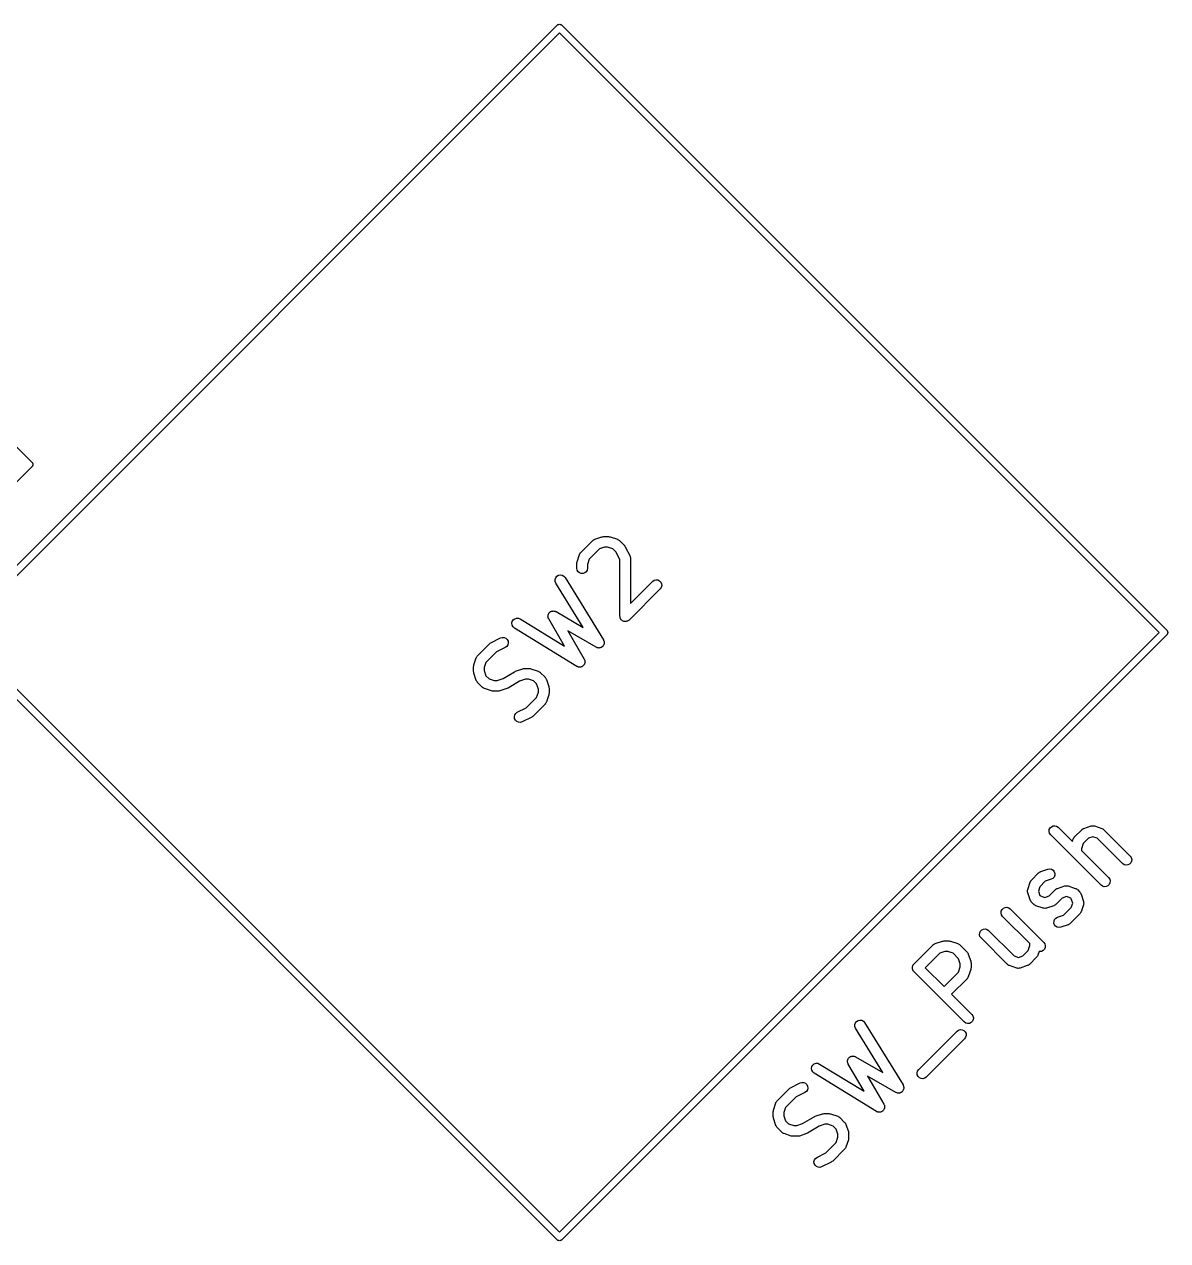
# Model space of a CAD drawing. Extents: x 106.7 to 203.6, y -115.7 to -57.1.
# Drawn here: x 186.64 to 202.68, y -87.16 to -70.09 of the extents above; entities that cross this region are included whole.
import ezdxf

# ---------------------------------------------------------------- set-up
doc = ezdxf.new("R2010")
doc.units = 0
doc.header["$MEASUREMENT"] = 0
doc.layers.add('BLACK', color=7, linetype='CONTINUOUS')

msp = doc.modelspace()

# ---------------------------------------------------------------- linework, layer by layer
at = {"layer": 'BLACK', "linetype": 'CONTINUOUS'}
for p, q in [((185.633, -78.5868), (194.115, -70.1046)), ((194.115, -70.1046), (194.118, -70.1015)), ((194.118, -70.1015), (194.122, -70.0996)), ((194.122, -70.0996), (194.126, -70.0971)), ((194.126, -70.0971), (194.13, -70.0959)), ((194.13, -70.0959), (194.134, -70.094)), ((194.134, -70.094), (194.138, -70.0936)), ((194.138, -70.0936), (194.143, -70.0925)), ((194.143, -70.0925), (194.147, -70.0929)), ((194.147, -70.0929), (194.152, -70.0925)), ((194.152, -70.0925), (194.156, -70.0936)), ((194.156, -70.0936), (194.16, -70.094)), ((194.16, -70.094), (194.164, -70.0959)), ((194.164, -70.0959), (194.169, -70.0971)), ((194.169, -70.0971), (194.172, -70.0996)), ((194.172, -70.0996), (194.176, -70.1015)), ((194.176, -70.1015), (194.189, -70.1139)), ((194.189, -70.1139), (194.189, -70.1139)), ((194.189, -70.1139), (202.662, -78.5868)), ((194.147, -70.2138), (185.733, -78.6283)), ((202.562, -78.6283), (194.147, -70.2138)), ((185.899, -75.3926), (186.735, -76.2287)), ((186.745, -76.3025), (185.334, -77.7136)), ((186.735, -76.2287), (186.748, -76.2411)), ((186.748, -76.2994), (186.745, -76.3025)), ((186.745, -76.3025), (186.745, -76.3025)), ((186.748, -76.2411), (186.75, -76.2451)), ((186.75, -76.2953), (186.748, -76.2994)), ((186.75, -76.2451), (186.752, -76.2488)), ((186.752, -76.2917), (186.75, -76.2953)), ((186.752, -76.2488), (186.753, -76.2531)), ((186.753, -76.2874), (186.752, -76.2917)), ((186.753, -76.2531), (186.755, -76.2571)), ((186.755, -76.2834), (186.753, -76.2874)), ((186.755, -76.2571), (186.756, -76.2615)), ((186.756, -76.279), (186.755, -76.2834)), ((186.756, -76.2615), (186.757, -76.2658)), ((186.757, -76.2658), (186.756, -76.2702)), ((186.756, -76.2702), (186.757, -76.2747)), ((186.757, -76.2747), (186.756, -76.279)), ((194.618, -77.3351), (194.62, -77.3318)), ((194.62, -77.3318), (194.628, -77.3276)), ((194.628, -77.3276), (194.635, -77.3226)), ((194.635, -77.3226), (194.64, -77.3215)), ((194.64, -77.3215), (194.643, -77.3194)), ((194.643, -77.3194), (194.744, -77.2858)), ((194.744, -77.2858), (194.756, -77.284)), ((194.756, -77.284), (194.768, -77.2819)), ((194.768, -77.2819), (194.835, -77.2819)), ((194.835, -77.2819), (194.847, -77.284)), ((194.847, -77.284), (194.859, -77.2858)), ((194.859, -77.2858), (194.96, -77.3194)), ((194.96, -77.3194), (194.964, -77.3215)), ((194.964, -77.3215), (194.968, -77.3226)), ((194.968, -77.3226), (194.975, -77.3276)), ((194.975, -77.3276), (194.983, -77.3318)), ((194.983, -77.3318), (194.986, -77.3351)), ((194.446, -77.5059), (194.614, -77.3375)), ((194.708, -77.4561), (194.564, -77.5994)), ((194.614, -77.3375), (194.618, -77.3351)), ((194.78, -77.4319), (194.708, -77.4561)), ((194.823, -77.4319), (194.78, -77.4319)), ((194.896, -77.4561), (194.823, -77.4319)), ((194.942, -77.5023), (194.896, -77.4561)), ((194.996, -77.6103), (194.942, -77.5023)), ((194.986, -77.3351), (194.989, -77.3375)), ((194.989, -77.3375), (195.057, -77.4049)), ((195.057, -77.4049), (195.064, -77.4147)), ((195.064, -77.4147), (195.071, -77.4244)), ((195.071, -77.4244), (195.138, -77.5591)), ((194.39, -77.6599), (194.392, -77.6481)), ((194.39, -77.7273), (194.39, -77.6599)), ((194.392, -77.6481), (194.394, -77.6362)), ((194.394, -77.6362), (194.428, -77.5352)), ((194.428, -77.5352), (194.43, -77.5314)), ((194.43, -77.5314), (194.431, -77.5272)), ((194.431, -77.5272), (194.436, -77.52)), ((194.436, -77.52), (194.44, -77.5123)), ((194.44, -77.5123), (194.443, -77.5094)), ((194.443, -77.5094), (194.446, -77.5059)), ((194.564, -77.5994), (194.54, -77.6721)), ((194.54, -77.6721), (194.54, -77.7273)), ((194.996, -78.4007), (194.996, -77.6103)), ((195.138, -77.5591), (195.139, -77.5632)), ((195.139, -77.5632), (195.142, -77.567)), ((195.142, -77.567), (195.143, -77.5756)), ((195.143, -77.5756), (195.146, -77.584)), ((195.146, -77.584), (195.145, -77.5883)), ((195.145, -77.5883), (195.146, -77.5926)), ((195.146, -77.5926), (195.146, -78.2197)), ((194.096, -77.86), (194.112, -77.8396)), ((194.112, -77.8396), (194.134, -77.8259)), ((194.134, -77.8259), (194.16, -77.8207)), ((194.16, -77.8207), (194.186, -77.8245)), ((194.186, -77.8245), (194.209, -77.8369)), ((194.209, -77.8369), (194.226, -77.8563)), ((194.395, -77.7529), (194.39, -77.7273)), ((194.408, -77.7755), (194.395, -77.7529)), ((194.428, -77.7922), (194.408, -77.7755)), ((194.452, -77.8012), (194.428, -77.7922)), ((194.478, -77.8012), (194.452, -77.8012)), ((194.503, -77.7922), (194.478, -77.8012)), ((194.522, -77.7755), (194.503, -77.7922)), ((194.536, -77.7529), (194.522, -77.7755)), ((194.54, -77.7273), (194.536, -77.7529)), ((194.088, -77.8847), (194.096, -77.86)), ((194.089, -77.9107), (194.088, -77.8847)), ((194.098, -77.935), (194.089, -77.9107)), ((194.481, -78.5573), (194.098, -77.935)), ((194.226, -77.8563), (194.765, -78.7318)), ((195.562, -78.016), (195.124, -78.4538)), ((195.146, -78.2197), (195.456, -77.91)), ((195.456, -77.91), (195.477, -77.895)), ((195.477, -77.895), (195.502, -77.8883)), ((195.502, -77.8883), (195.528, -77.8905)), ((195.528, -77.8905), (195.552, -77.9016)), ((195.552, -77.9016), (195.57, -77.92)), ((195.577, -77.9947), (195.562, -78.016)), ((195.57, -77.92), (195.581, -77.9436)), ((195.584, -77.9695), (195.577, -77.9947)), ((195.581, -77.9436), (195.584, -77.9695)), ((193.996, -78.3633), (194, -78.3582)), ((194, -78.3582), (194.004, -78.3524)), ((194.004, -78.3524), (194.009, -78.3483)), ((194.009, -78.3483), (194.013, -78.3433)), ((194.013, -78.3433), (194.018, -78.34)), ((194.018, -78.34), (194.024, -78.3357)), ((194.024, -78.3357), (194.03, -78.3335)), ((194.03, -78.3335), (194.035, -78.3303)), ((194.035, -78.3303), (194.042, -78.3291)), ((194.042, -78.3291), (194.048, -78.3269)), ((194.048, -78.3269), (194.055, -78.3269)), ((194.055, -78.3269), (194.061, -78.3257)), ((194.061, -78.3257), (194.067, -78.3269)), ((194.067, -78.3269), (194.074, -78.3269)), ((194.074, -78.3269), (194.08, -78.3291)), ((194.08, -78.3291), (194.087, -78.3302)), ((194.087, -78.3302), (194.092, -78.3335)), ((194.092, -78.3335), (194.099, -78.3358)), ((194.099, -78.3358), (194.481, -78.5573)), ((193.481, -78.4996), (193.486, -78.4741)), ((193.485, -78.5254), (193.481, -78.4996)), ((193.497, -78.5483), (193.485, -78.5254)), ((193.486, -78.4741), (193.5, -78.4519)), ((193.5, -78.4519), (193.52, -78.4358)), ((193.52, -78.4358), (193.545, -78.4275)), ((193.545, -78.4275), (193.571, -78.4283)), ((193.571, -78.4283), (193.595, -78.4379)), ((193.595, -78.4379), (194.218, -78.8208)), ((193.986, -78.4006), (193.987, -78.3943)), ((193.987, -78.4072), (193.986, -78.4006)), ((193.987, -78.3878), (193.989, -78.3815)), ((193.987, -78.3943), (193.987, -78.3878)), ((193.987, -78.4138), (193.987, -78.4072)), ((193.989, -78.4199), (193.987, -78.4138)), ((193.989, -78.3815), (193.991, -78.375)), ((193.99, -78.4263), (193.989, -78.4199)), ((193.994, -78.4321), (193.99, -78.4263)), ((193.991, -78.375), (193.994, -78.3694)), ((193.994, -78.3694), (193.996, -78.3633)), ((193.996, -78.4383), (193.994, -78.4321)), ((194.218, -78.8208), (193.996, -78.4383)), ((194.998, -78.4104), (194.996, -78.4007)), ((194.999, -78.4201), (194.998, -78.4104)), ((195, -78.4231), (194.999, -78.4201)), ((195.001, -78.4264), (195, -78.4231)), ((195.006, -78.4349), (195.001, -78.4264)), ((195.01, -78.4437), (195.006, -78.4349)), ((195.012, -78.4461), (195.01, -78.4437)), ((195.014, -78.4489), (195.012, -78.4461)), ((195.021, -78.4552), (195.014, -78.4489)), ((195.028, -78.4622), (195.021, -78.4552)), ((195.031, -78.4636), (195.028, -78.4622)), ((195.034, -78.4657), (195.031, -78.4636)), ((195.043, -78.469), (195.034, -78.4657)), ((195.052, -78.4732), (195.043, -78.469)), ((195.055, -78.4735), (195.052, -78.4732)), ((195.058, -78.4746), (195.055, -78.4735)), ((195.068, -78.4746), (195.058, -78.4746)), ((195.078, -78.4754), (195.068, -78.4746)), ((195.081, -78.4746), (195.078, -78.4754)), ((195.084, -78.4746), (195.081, -78.4746)), ((195.093, -78.4712), (195.084, -78.4746)), ((195.103, -78.4687), (195.093, -78.4712)), ((195.106, -78.4668), (195.103, -78.4687)), ((195.109, -78.4657), (195.106, -78.4668)), ((195.116, -78.4594), (195.109, -78.4657)), ((195.124, -78.4538), (195.116, -78.4594)), ((194.115, -87.1521), (185.633, -78.6699)), ((185.733, -78.6283), (194.147, -87.0429)), ((193.32, -78.704), (193.345, -78.6966)), ((193.345, -78.6966), (193.371, -78.6982)), ((193.371, -78.6982), (193.395, -78.7085)), ((193.517, -78.5656), (193.497, -78.5483)), ((194.392, -79.1044), (193.517, -78.5656)), ((194.147, -87.0429), (202.562, -78.6283)), ((202.671, -78.6606), (194.189, -87.1428)), ((194.663, -78.836), (194.267, -78.6066)), ((194.267, -78.6066), (194.496, -79.0029)), ((202.662, -78.5868), (202.674, -78.5992)), ((202.674, -78.6575), (202.671, -78.6606)), ((202.674, -78.5992), (202.676, -78.6033)), ((202.676, -78.6534), (202.674, -78.6575)), ((202.676, -78.6033), (202.678, -78.6069)), ((202.678, -78.6498), (202.676, -78.6534)), ((202.678, -78.6069), (202.68, -78.6112)), ((202.68, -78.6455), (202.678, -78.6498)), ((202.68, -78.6112), (202.682, -78.6152)), ((202.682, -78.6415), (202.68, -78.6455)), ((202.682, -78.6152), (202.682, -78.6196)), ((202.682, -78.6196), (202.683, -78.6239)), ((202.683, -78.6328), (202.682, -78.6371)), ((202.682, -78.6371), (202.682, -78.6415)), ((202.683, -78.6239), (202.683, -78.6284)), ((202.683, -78.6284), (202.683, -78.6328)), ((192.998, -78.9538), (193.166, -78.7854)), ((193.166, -78.7854), (193.176, -78.7785)), ((193.176, -78.7785), (193.186, -78.7714)), ((193.186, -78.7714), (193.32, -78.704)), ((193.387, -78.8382), (193.264, -78.9001)), ((193.408, -78.8227), (193.387, -78.8382)), ((193.395, -78.7085), (193.414, -78.7264)), ((193.423, -78.8009), (193.408, -78.8227)), ((193.414, -78.7264), (193.426, -78.7497)), ((193.429, -78.7756), (193.423, -78.8009)), ((193.426, -78.7497), (193.429, -78.7756)), ((194.67, -78.8387), (194.663, -78.836)), ((194.677, -78.8423), (194.67, -78.8387)), ((194.682, -78.8431), (194.677, -78.8423)), ((194.688, -78.845), (194.682, -78.8431)), ((194.695, -78.845), (194.688, -78.845)), ((194.703, -78.8461), (194.695, -78.845)), ((194.708, -78.845), (194.703, -78.8461)), ((194.714, -78.845), (194.708, -78.845)), ((194.721, -78.8424), (194.714, -78.845)), ((194.728, -78.8408), (194.721, -78.8424)), ((194.733, -78.838), (194.728, -78.8408)), ((194.738, -78.8361), (194.733, -78.838)), ((194.744, -78.8312), (194.738, -78.8361)), ((194.751, -78.8272), (194.744, -78.8312)), ((194.754, -78.8229), (194.751, -78.8272)), ((194.758, -78.8194), (194.754, -78.8229)), ((194.762, -78.8128), (194.758, -78.8194)), ((194.767, -78.8068), (194.762, -78.8128)), ((194.765, -78.7318), (194.767, -78.7389)), ((194.767, -78.7389), (194.771, -78.7455)), ((194.768, -78.8016), (194.767, -78.8068)), ((194.771, -78.7969), (194.768, -78.8016)), ((194.771, -78.7455), (194.772, -78.7509)), ((194.773, -78.7893), (194.771, -78.7969)), ((194.772, -78.7509), (194.774, -78.756)), ((194.775, -78.7821), (194.773, -78.7893)), ((194.774, -78.756), (194.774, -78.7637)), ((194.774, -78.7637), (194.776, -78.7712)), ((194.776, -78.7712), (194.775, -78.7766)), ((194.775, -78.7766), (194.775, -78.7821)), ((192.946, -79.0841), (192.98, -78.9831)), ((192.98, -78.9831), (192.982, -78.9793)), ((192.982, -78.9793), (192.983, -78.9751)), ((192.983, -78.9751), (192.988, -78.9679)), ((192.988, -78.9679), (192.992, -78.9602)), ((192.992, -78.9602), (192.995, -78.9573)), ((192.995, -78.9573), (192.998, -78.9538)), ((193.264, -78.9001), (193.116, -79.0473)), ((194.496, -79.0029), (194.499, -79.0101)), ((194.499, -79.0101), (194.503, -79.0168)), ((194.503, -79.0168), (194.503, -79.0222)), ((194.503, -79.0222), (194.505, -79.0274)), ((194.505, -79.0274), (194.505, -79.035)), ((194.505, -79.035), (194.506, -79.0426)), ((192.942, -79.1078), (192.944, -79.096)), ((192.942, -79.1752), (192.942, -79.1078)), ((192.944, -79.187), (192.942, -79.1752)), ((192.944, -79.096), (192.946, -79.0841)), ((192.946, -79.1989), (192.944, -79.187)), ((192.98, -79.2999), (192.946, -79.1989)), ((193.116, -79.0473), (193.092, -79.12)), ((193.092, -79.12), (193.092, -79.163)), ((193.092, -79.163), (193.116, -79.2357)), ((193.356, -79.275), (193.517, -79.1782)), ((193.517, -79.1782), (193.525, -79.1753)), ((193.525, -79.1753), (193.532, -79.1714)), ((193.532, -79.1714), (193.633, -79.1377)), ((193.633, -79.1377), (193.645, -79.1359)), ((193.645, -79.1359), (193.657, -79.1338)), ((193.657, -79.1338), (193.724, -79.1338)), ((193.724, -79.1338), (193.736, -79.1359)), ((193.736, -79.1359), (193.748, -79.1377)), ((193.748, -79.1377), (193.849, -79.1714)), ((193.849, -79.1714), (193.853, -79.1734)), ((193.853, -79.1734), (193.857, -79.1745)), ((193.857, -79.1745), (193.864, -79.1796)), ((193.864, -79.1796), (193.872, -79.1838)), ((193.872, -79.1838), (193.875, -79.187)), ((193.875, -79.187), (193.878, -79.1895)), ((193.878, -79.1895), (193.946, -79.2568)), ((194.399, -79.1072), (194.392, -79.1044)), ((194.406, -79.111), (194.399, -79.1072)), ((194.411, -79.1119), (194.406, -79.111)), ((194.416, -79.114), (194.411, -79.1119)), ((194.424, -79.1142), (194.416, -79.114)), ((194.431, -79.1155), (194.424, -79.1142)), ((194.437, -79.1145), (194.431, -79.1155)), ((194.442, -79.1147), (194.437, -79.1145)), ((194.45, -79.1123), (194.442, -79.1147)), ((194.457, -79.1109), (194.45, -79.1123)), ((194.462, -79.1082), (194.457, -79.1109)), ((194.467, -79.1065), (194.462, -79.1082)), ((194.473, -79.1017), (194.467, -79.1065)), ((194.48, -79.0979), (194.473, -79.1017)), ((194.483, -79.0937), (194.48, -79.0979)), ((194.487, -79.0903), (194.483, -79.0937)), ((194.491, -79.0838), (194.487, -79.0903)), ((194.496, -79.0779), (194.491, -79.0838)), ((194.498, -79.0728), (194.496, -79.0779)), ((194.501, -79.0681), (194.498, -79.0728)), ((194.503, -79.0606), (194.501, -79.0681)), ((194.505, -79.0534), (194.503, -79.0606)), ((194.506, -79.0426), (194.505, -79.048)), ((194.505, -79.048), (194.505, -79.0534)), ((192.982, -79.3037), (192.98, -79.2999)), ((192.983, -79.3079), (192.982, -79.3037)), ((192.988, -79.3151), (192.983, -79.3079)), ((192.992, -79.3228), (192.988, -79.3151)), ((192.995, -79.3257), (192.992, -79.3228)), ((192.998, -79.3292), (192.995, -79.3257)), ((193.065, -79.3966), (192.998, -79.3292)), ((193.116, -79.2357), (193.159, -79.278)), ((193.159, -79.278), (193.231, -79.3022)), ((193.231, -79.3022), (193.274, -79.3022)), ((193.274, -79.3022), (193.356, -79.275)), ((193.587, -79.3111), (193.426, -79.4078)), ((193.669, -79.2839), (193.587, -79.3111)), ((193.712, -79.2839), (193.669, -79.2839)), ((193.785, -79.3081), (193.712, -79.2839)), ((193.827, -79.3504), (193.785, -79.3081)), ((193.851, -79.4231), (193.827, -79.3504)), ((193.946, -79.2568), (193.948, -79.2604)), ((193.948, -79.2604), (193.951, -79.2632)), ((193.951, -79.2632), (193.956, -79.271)), ((193.956, -79.271), (193.961, -79.2782)), ((193.961, -79.2782), (193.962, -79.2823)), ((193.962, -79.2823), (193.964, -79.2861)), ((193.964, -79.2861), (193.997, -79.3872)), ((193.069, -79.3991), (193.065, -79.3966)), ((193.072, -79.4023), (193.069, -79.3991)), ((193.079, -79.4065), (193.072, -79.4023)), ((193.086, -79.4115), (193.079, -79.4065)), ((193.091, -79.4126), (193.086, -79.4115)), ((193.094, -79.4147), (193.091, -79.4126)), ((193.195, -79.4484), (193.094, -79.4147)), ((193.207, -79.4501), (193.195, -79.4484)), ((193.219, -79.4522), (193.207, -79.4501)), ((193.287, -79.4522), (193.219, -79.4522)), ((193.298, -79.4501), (193.287, -79.4522)), ((193.31, -79.4484), (193.298, -79.4501)), ((193.411, -79.4147), (193.31, -79.4484)), ((193.418, -79.4108), (193.411, -79.4147)), ((193.426, -79.4078), (193.418, -79.4108)), ((193.68, -79.686), (193.827, -79.5387)), ((193.827, -79.5387), (193.851, -79.4661)), ((193.851, -79.4661), (193.851, -79.4231)), ((193.997, -79.5019), (193.964, -79.603)), ((193.997, -79.3872), (193.999, -79.399)), ((193.999, -79.4901), (193.997, -79.5019)), ((193.999, -79.399), (194.001, -79.4109)), ((194.001, -79.4782), (193.999, -79.4901)), ((194.001, -79.4109), (194.001, -79.4782)), ((193.556, -79.7479), (193.68, -79.686)), ((193.946, -79.6323), (193.777, -79.8006)), ((193.948, -79.6287), (193.946, -79.6323)), ((193.951, -79.6259), (193.948, -79.6287)), ((193.956, -79.6181), (193.951, -79.6259)), ((193.961, -79.6109), (193.956, -79.6181)), ((193.962, -79.6068), (193.961, -79.6109)), ((193.964, -79.603), (193.962, -79.6068)), ((193.515, -79.8104), (193.521, -79.7851)), ((193.518, -79.8363), (193.515, -79.8104)), ((193.529, -79.8596), (193.518, -79.8363)), ((193.521, -79.7851), (193.535, -79.7634)), ((193.548, -79.8775), (193.529, -79.8596)), ((193.535, -79.7634), (193.556, -79.7479)), ((193.572, -79.8879), (193.548, -79.8775)), ((193.598, -79.8894), (193.572, -79.8879)), ((193.623, -79.882), (193.598, -79.8894)), ((193.758, -79.8147), (193.623, -79.882)), ((193.767, -79.8075), (193.758, -79.8147)), ((193.777, -79.8006), (193.767, -79.8075)), ((201.019, -81.4216), (201.021, -81.3956)), ((201.026, -81.4467), (201.019, -81.4216)), ((201.021, -81.3956), (201.032, -81.372)), ((201.032, -81.372), (201.051, -81.3536)), ((201.051, -81.3536), (201.074, -81.3426)), ((201.074, -81.3426), (201.1, -81.3403)), ((201.1, -81.3403), (201.125, -81.347)), ((201.125, -81.347), (201.147, -81.362)), ((201.147, -81.362), (201.347, -81.5624)), ((201.377, -81.4967), (201.478, -81.3957)), ((201.478, -81.3957), (201.482, -81.3932)), ((201.482, -81.3932), (201.485, -81.3899)), ((201.485, -81.3899), (201.493, -81.3858)), ((201.493, -81.3858), (201.5, -81.3807)), ((201.5, -81.3807), (201.504, -81.3796)), ((201.504, -81.3796), (201.508, -81.3775)), ((201.508, -81.3775), (201.609, -81.3439)), ((201.609, -81.3439), (201.62, -81.3423)), ((201.62, -81.3423), (201.63, -81.3401)), ((201.63, -81.3401), (201.632, -81.3404)), ((201.632, -81.3404), (201.634, -81.3401)), ((201.634, -81.3401), (201.645, -81.3423)), ((201.645, -81.3423), (201.656, -81.3439)), ((201.656, -81.3439), (201.757, -81.3775)), ((201.757, -81.3775), (201.761, -81.3796)), ((201.761, -81.3796), (201.765, -81.3807)), ((201.765, -81.3807), (201.772, -81.3858)), ((201.772, -81.3858), (201.78, -81.3899)), ((201.78, -81.3899), (201.783, -81.3932)), ((201.783, -81.3932), (201.786, -81.3957)), ((201.786, -81.3957), (202.157, -81.7661)), ((201.041, -81.4681), (201.026, -81.4467)), ((201.748, -82.1752), (201.041, -81.4681)), ((201.347, -81.5624), (201.359, -81.526)), ((201.359, -81.526), (201.361, -81.5222)), ((201.361, -81.5222), (201.362, -81.518)), ((201.362, -81.518), (201.367, -81.5108)), ((201.367, -81.5108), (201.372, -81.5031)), ((201.372, -81.5031), (201.375, -81.5002)), ((201.375, -81.5002), (201.377, -81.4967)), ((201.496, -81.5902), (201.472, -81.6629)), ((201.572, -81.5142), (201.496, -81.5902)), ((201.632, -81.4941), (201.572, -81.5142)), ((201.693, -81.5142), (201.632, -81.4941)), ((202.051, -81.8721), (201.693, -81.5142)), ((201.472, -81.6629), (201.472, -81.687)), ((201.472, -81.687), (201.854, -82.0691)), ((202.157, -81.7661), (202.172, -81.7874)), ((202.072, -81.8871), (202.051, -81.8721)), ((202.097, -81.8938), (202.072, -81.8871)), ((202.123, -81.8915), (202.097, -81.8938)), ((202.147, -81.8805), (202.123, -81.8915)), ((202.165, -81.8621), (202.147, -81.8805)), ((202.176, -81.8385), (202.165, -81.8621)), ((202.172, -81.7874), (202.179, -81.8125)), ((202.179, -81.8125), (202.176, -81.8385)), ((200.761, -82.1169), (200.766, -82.1092)), ((200.766, -82.1092), (200.769, -82.1063)), ((200.769, -82.1063), (200.771, -82.1028)), ((200.771, -82.1028), (200.872, -82.0018)), ((200.872, -82.0018), (200.876, -81.9993)), ((200.876, -81.9993), (200.879, -81.996)), ((200.879, -81.996), (200.886, -81.9919)), ((200.886, -81.9919), (200.894, -81.9868)), ((200.894, -81.9868), (200.898, -81.9857)), ((200.898, -81.9857), (200.902, -81.9836)), ((200.902, -81.9836), (201.003, -81.95)), ((201.05, -82.0923), (200.966, -82.1203)), ((201.003, -81.95), (201.028, -81.9461)), ((201.028, -81.9461), (201.054, -81.9514)), ((201.073, -82.0799), (201.05, -82.0923)), ((201.054, -81.9514), (201.076, -81.965)), ((201.09, -82.0604), (201.073, -82.0799)), ((201.076, -81.965), (201.092, -81.9854)), ((201.1, -82.0361), (201.09, -82.0604)), ((201.092, -81.9854), (201.101, -82.0101)), ((201.101, -82.0101), (201.1, -82.0361)), ((201.854, -82.0691), (201.869, -82.0904)), ((201.869, -82.0904), (201.875, -82.1156)), ((200.716, -82.2548), (200.718, -82.244)), ((200.716, -82.2568), (200.716, -82.2548)), ((200.716, -82.2589), (200.716, -82.2568)), ((200.718, -82.2697), (200.716, -82.2589)), ((200.718, -82.244), (200.719, -82.2331)), ((200.719, -82.2805), (200.718, -82.2697)), ((200.719, -82.2331), (200.753, -82.1321)), ((200.753, -82.3815), (200.719, -82.2805)), ((200.753, -82.1321), (200.755, -82.1283)), ((200.755, -82.1283), (200.756, -82.1241)), ((200.756, -82.1241), (200.761, -82.1169)), ((200.89, -82.1963), (200.87, -82.2568)), ((200.87, -82.2568), (200.89, -82.3173)), ((200.966, -82.1203), (200.89, -82.1963)), ((201.019, -82.326), (201.108, -82.2375)), ((201.108, -82.2375), (201.112, -82.235)), ((201.112, -82.235), (201.114, -82.2317)), ((201.114, -82.2317), (201.122, -82.2276)), ((201.122, -82.2276), (201.129, -82.2225)), ((201.129, -82.2225), (201.133, -82.2214)), ((201.133, -82.2214), (201.137, -82.2193)), ((201.137, -82.2193), (201.238, -82.1857)), ((201.238, -82.1857), (201.249, -82.1841)), ((201.249, -82.1841), (201.26, -82.1818)), ((201.26, -82.1818), (201.262, -82.1821)), ((201.262, -82.1821), (201.264, -82.1818)), ((201.264, -82.1818), (201.275, -82.1841)), ((201.275, -82.1841), (201.286, -82.1857)), ((201.286, -82.1857), (201.387, -82.2193)), ((201.387, -82.2193), (201.391, -82.2214)), ((201.391, -82.2214), (201.395, -82.2225)), ((201.395, -82.2225), (201.402, -82.2276)), ((201.402, -82.2276), (201.41, -82.2317)), ((201.41, -82.2317), (201.413, -82.235)), ((201.413, -82.235), (201.416, -82.2375)), ((201.416, -82.2375), (201.45, -82.2711)), ((201.45, -82.2711), (201.452, -82.2747)), ((201.452, -82.2747), (201.455, -82.2775)), ((201.455, -82.2775), (201.46, -82.2853)), ((201.46, -82.2853), (201.465, -82.2925)), ((201.769, -82.1901), (201.748, -82.1752)), ((201.794, -82.1968), (201.769, -82.1901)), ((201.82, -82.1946), (201.794, -82.1968)), ((201.844, -82.1836), (201.82, -82.1946)), ((201.862, -82.1651), (201.844, -82.1836)), ((201.873, -82.1415), (201.862, -82.1651)), ((201.875, -82.1156), (201.873, -82.1415)), ((200.755, -82.3854), (200.753, -82.3815)), ((200.756, -82.3895), (200.755, -82.3854)), ((200.761, -82.3967), (200.756, -82.3895)), ((200.766, -82.4045), (200.761, -82.3967)), ((200.769, -82.4073), (200.766, -82.4045)), ((200.771, -82.4109), (200.769, -82.4073)), ((200.805, -82.4445), (200.771, -82.4109)), ((200.808, -82.447), (200.805, -82.4445)), ((200.811, -82.4503), (200.808, -82.447)), ((200.819, -82.4544), (200.811, -82.4503)), ((200.826, -82.4595), (200.819, -82.4544)), ((200.89, -82.3173), (200.898, -82.326)), ((200.898, -82.326), (200.959, -82.3461)), ((200.959, -82.3461), (201.019, -82.326)), ((201.099, -82.4544), (201.092, -82.4595)), ((201.107, -82.4503), (201.099, -82.4544)), ((201.109, -82.447), (201.107, -82.4503)), ((201.113, -82.4445), (201.109, -82.447)), ((201.202, -82.356), (201.113, -82.4445)), ((201.262, -82.3359), (201.202, -82.356)), ((201.323, -82.356), (201.262, -82.3359)), ((201.331, -82.3647), (201.323, -82.356)), ((201.351, -82.4252), (201.331, -82.3647)), ((201.331, -82.4857), (201.351, -82.4252)), ((201.465, -82.2925), (201.466, -82.2966)), ((201.466, -82.2966), (201.468, -82.3004)), ((201.468, -82.3004), (201.502, -82.4015)), ((201.502, -82.4489), (201.468, -82.5499)), ((201.502, -82.4015), (201.503, -82.4123)), ((201.503, -82.438), (201.502, -82.4489)), ((201.503, -82.4123), (201.505, -82.4231)), ((201.505, -82.4272), (201.503, -82.438)), ((201.505, -82.4231), (201.505, -82.4252)), ((201.505, -82.4252), (201.505, -82.4272)), ((200.346, -82.5664), (200.348, -82.5404)), ((200.352, -82.5916), (200.346, -82.5664)), ((200.348, -82.5404), (200.359, -82.5168)), ((200.367, -82.6129), (200.352, -82.5916)), ((200.359, -82.5168), (200.377, -82.4984)), ((200.749, -82.995), (200.367, -82.6129)), ((200.377, -82.4984), (200.401, -82.4874)), ((200.401, -82.4874), (200.427, -82.4851)), ((200.427, -82.4851), (200.452, -82.4919)), ((200.452, -82.4919), (200.473, -82.5068)), ((200.473, -82.5068), (200.945, -82.9782)), ((200.83, -82.4606), (200.826, -82.4595)), ((200.834, -82.4627), (200.83, -82.4606)), ((200.935, -82.4963), (200.834, -82.4627)), ((200.946, -82.4979), (200.935, -82.4963)), ((200.957, -82.5001), (200.946, -82.4979)), ((200.959, -82.4998), (200.957, -82.5001)), ((200.961, -82.5001), (200.959, -82.4998)), ((200.972, -82.4979), (200.961, -82.5001)), ((200.983, -82.4963), (200.972, -82.4979)), ((201.084, -82.4627), (200.983, -82.4963)), ((201.088, -82.4606), (201.084, -82.4627)), ((201.092, -82.4595), (201.088, -82.4606)), ((201.114, -82.6358), (201.137, -82.6234)), ((201.137, -82.6234), (201.222, -82.5953)), ((201.222, -82.5953), (201.331, -82.4857)), ((201.45, -82.5792), (201.315, -82.7139)), ((201.452, -82.5757), (201.45, -82.5792)), ((201.455, -82.5728), (201.452, -82.5757)), ((201.46, -82.5651), (201.455, -82.5728)), ((201.465, -82.5579), (201.46, -82.5651)), ((201.466, -82.5537), (201.465, -82.5579)), ((201.468, -82.5499), (201.466, -82.5537)), ((200.074, -82.8015), (200.098, -82.7905)), ((200.098, -82.7905), (200.124, -82.7882)), ((200.124, -82.7882), (200.149, -82.7949)), ((200.149, -82.7949), (200.17, -82.8099)), ((201.087, -82.7056), (201.088, -82.6795)), ((201.095, -82.7303), (201.087, -82.7056)), ((201.088, -82.6795), (201.097, -82.6553)), ((201.111, -82.7507), (201.095, -82.7303)), ((201.097, -82.6553), (201.114, -82.6358)), ((201.133, -82.7643), (201.111, -82.7507)), ((201.159, -82.7695), (201.133, -82.7643)), ((201.185, -82.7657), (201.159, -82.7695)), ((201.286, -82.732), (201.185, -82.7657)), ((201.29, -82.73), (201.286, -82.732)), ((201.294, -82.7289), (201.29, -82.73)), ((201.301, -82.7238), (201.294, -82.7289)), ((201.309, -82.7196), (201.301, -82.7238)), ((201.312, -82.7164), (201.309, -82.7196)), ((201.315, -82.7139), (201.312, -82.7164)), ((199.42, -82.9938), (199.521, -82.9601)), ((199.521, -82.9601), (199.533, -82.9584)), ((199.533, -82.9584), (199.545, -82.9563)), ((199.545, -82.9563), (199.612, -82.9563)), ((199.612, -82.9563), (199.624, -82.9584)), ((199.624, -82.9584), (199.636, -82.9601)), ((199.636, -82.9601), (199.737, -82.9938)), ((200.042, -82.8694), (200.045, -82.8435)), ((200.049, -82.8946), (200.042, -82.8694)), ((200.045, -82.8435), (200.056, -82.8199)), ((200.064, -82.9159), (200.049, -82.8946)), ((200.056, -82.8199), (200.074, -82.8015)), ((200.435, -83.2863), (200.064, -82.9159)), ((200.17, -82.8099), (200.528, -83.1677)), ((199.121, -83.2813), (199.391, -83.0119)), ((199.484, -83.1305), (199.28, -83.3343)), ((199.391, -83.0119), (199.394, -83.0094)), ((199.394, -83.0094), (199.397, -83.0062)), ((199.397, -83.0062), (199.405, -83.002)), ((199.405, -83.002), (199.412, -82.997)), ((199.412, -82.997), (199.416, -82.9958)), ((199.416, -82.9958), (199.42, -82.9938)), ((199.557, -83.1063), (199.484, -83.1305)), ((199.6, -83.1063), (199.557, -83.1063)), ((199.673, -83.1305), (199.6, -83.1063)), ((199.749, -83.2065), (199.673, -83.1305)), ((199.737, -82.9938), (199.741, -82.9958)), ((199.741, -82.9958), (199.745, -82.997)), ((199.745, -82.997), (199.752, -83.002)), ((199.752, -83.002), (199.76, -83.0062)), ((199.76, -83.0062), (199.763, -83.0094)), ((199.763, -83.0094), (199.766, -83.0119)), ((199.766, -83.0119), (199.867, -83.1129)), ((199.867, -83.1129), (199.87, -83.1165)), ((199.87, -83.1165), (199.873, -83.1193)), ((199.873, -83.1193), (199.877, -83.1271)), ((199.877, -83.1271), (199.882, -83.1343)), ((199.882, -83.1343), (199.883, -83.1384)), ((199.883, -83.1384), (199.885, -83.1422)), ((200.649, -83.1677), (200.725, -83.0918)), ((200.725, -83.0918), (200.749, -83.0191)), ((200.749, -83.0191), (200.749, -82.995)), ((200.879, -83.1043), (200.862, -83.156)), ((200.885, -83.106), (200.879, -83.1043)), ((200.911, -83.1037), (200.885, -83.106)), ((200.935, -83.0927), (200.911, -83.1037)), ((200.953, -83.0743), (200.935, -83.0927)), ((200.945, -82.9782), (200.96, -82.9996)), ((200.964, -83.0507), (200.953, -83.0743)), ((200.96, -82.9996), (200.966, -83.0247)), ((200.966, -83.0247), (200.964, -83.0507)), ((199.102, -83.3149), (199.105, -83.309)), ((199.105, -83.309), (199.106, -83.3026)), ((199.106, -83.3026), (199.11, -83.2972)), ((199.11, -83.2972), (199.113, -83.2913)), ((199.113, -83.2913), (199.118, -83.2867)), ((199.118, -83.2867), (199.121, -83.2813)), ((199.773, -83.2791), (199.749, -83.2065)), ((199.773, -83.3221), (199.773, -83.2791)), ((199.885, -83.1422), (199.919, -83.2433)), ((199.919, -83.2433), (199.921, -83.2551)), ((199.921, -83.2551), (199.923, -83.267)), ((199.923, -83.267), (199.923, -83.3343)), ((200.438, -83.2888), (200.435, -83.2863)), ((200.441, -83.292), (200.438, -83.2888)), ((200.449, -83.2962), (200.441, -83.292)), ((200.456, -83.3013), (200.449, -83.2962)), ((200.46, -83.3024), (200.456, -83.3013)), ((200.464, -83.3044), (200.46, -83.3024)), ((200.565, -83.3381), (200.464, -83.3044)), ((200.528, -83.1677), (200.589, -83.1879)), ((200.589, -83.1879), (200.649, -83.1677)), ((200.713, -83.3044), (200.612, -83.3381)), ((200.717, -83.3024), (200.713, -83.3044)), ((200.721, -83.3013), (200.717, -83.3024)), ((200.729, -83.2962), (200.721, -83.3013)), ((200.736, -83.292), (200.729, -83.2962)), ((200.739, -83.2888), (200.736, -83.292)), ((200.743, -83.2863), (200.739, -83.2888)), ((200.844, -83.1853), (200.743, -83.2863)), ((200.846, -83.1818), (200.844, -83.1853)), ((200.849, -83.1789), (200.846, -83.1818)), ((200.854, -83.1712), (200.849, -83.1789)), ((200.859, -83.164), (200.854, -83.1712)), ((200.86, -83.1598), (200.859, -83.164)), ((200.862, -83.156), (200.86, -83.1598)), ((199.1, -83.3278), (199.101, -83.3214)), ((199.1, -83.3343), (199.1, -83.3278)), ((199.1, -83.3409), (199.1, -83.3343)), ((199.101, -83.3472), (199.1, -83.3409)), ((199.101, -83.3214), (199.102, -83.3149)), ((199.102, -83.3537), (199.101, -83.3472)), ((199.105, -83.3597), (199.102, -83.3537)), ((199.106, -83.366), (199.105, -83.3597)), ((199.11, -83.3714), (199.106, -83.366)), ((199.113, -83.3773), (199.11, -83.3714)), ((199.118, -83.382), (199.113, -83.3773)), ((199.121, -83.3873), (199.118, -83.382)), ((199.828, -84.0945), (199.121, -83.3873)), ((199.28, -83.3343), (199.545, -83.5986)), ((199.545, -83.5986), (199.749, -83.3948)), ((199.749, -83.3948), (199.773, -83.3221)), ((199.877, -83.4742), (199.873, -83.482)), ((199.882, -83.467), (199.877, -83.4742)), ((199.883, -83.4628), (199.882, -83.467)), ((199.885, -83.459), (199.883, -83.4628)), ((199.919, -83.358), (199.885, -83.459)), ((199.921, -83.3461), (199.919, -83.358)), ((199.923, -83.3343), (199.921, -83.3461)), ((200.576, -83.3397), (200.565, -83.3381)), ((200.587, -83.3419), (200.576, -83.3397)), ((200.589, -83.3416), (200.587, -83.3419)), ((200.591, -83.3419), (200.589, -83.3416)), ((200.601, -83.3397), (200.591, -83.3419)), ((200.612, -83.3381), (200.601, -83.3397)), ((199.867, -83.4884), (199.651, -83.7047)), ((199.87, -83.4848), (199.867, -83.4884)), ((199.873, -83.482), (199.87, -83.4848)), ((199.651, -83.7047), (199.935, -83.9884)), ((199.935, -83.9884), (199.949, -84.0097)), ((198.292, -84.1315), (198.3, -84.1068)), ((198.293, -84.1575), (198.292, -84.1315)), ((198.302, -84.1817), (198.293, -84.1575)), ((198.3, -84.1068), (198.316, -84.0864)), ((198.316, -84.0864), (198.339, -84.0727)), ((198.339, -84.0727), (198.364, -84.0675)), ((198.364, -84.0675), (198.39, -84.0713)), ((198.39, -84.0713), (198.413, -84.0837)), ((198.413, -84.0837), (198.43, -84.1031)), ((198.43, -84.1031), (198.969, -84.9786)), ((199.85, -84.1094), (199.828, -84.0945)), ((199.875, -84.1161), (199.85, -84.1094)), ((199.901, -84.1139), (199.875, -84.1161)), ((199.925, -84.1029), (199.901, -84.1139)), ((199.943, -84.0844), (199.925, -84.1029)), ((199.954, -84.0608), (199.943, -84.0844)), ((199.949, -84.0097), (199.956, -84.0349)), ((199.956, -84.0349), (199.954, -84.0608)), ((198.685, -84.8041), (198.302, -84.1817)), ((199.189, -84.7628), (199.727, -84.2241)), ((199.834, -84.3302), (199.295, -84.8689)), ((199.727, -84.2241), (199.749, -84.2091)), ((199.749, -84.2091), (199.774, -84.2024)), ((199.774, -84.2024), (199.8, -84.2047)), ((199.8, -84.2047), (199.823, -84.2157)), ((199.823, -84.2157), (199.842, -84.2341)), ((199.848, -84.3088), (199.834, -84.3302)), ((199.842, -84.2341), (199.853, -84.2577)), ((199.855, -84.2837), (199.848, -84.3088)), ((199.853, -84.2577), (199.855, -84.2837)), ((197.724, -84.6825), (197.749, -84.6743)), ((197.749, -84.6743), (197.775, -84.6751)), ((197.775, -84.6751), (197.799, -84.6847)), ((198.19, -84.6474), (198.191, -84.641)), ((198.191, -84.654), (198.19, -84.6474)), ((198.191, -84.6346), (198.194, -84.6283)), ((198.191, -84.641), (198.191, -84.6346)), ((198.191, -84.6606), (198.191, -84.654)), ((198.194, -84.6667), (198.191, -84.6606)), ((198.194, -84.6283), (198.195, -84.6218)), ((198.195, -84.6731), (198.194, -84.6667)), ((198.195, -84.6218), (198.198, -84.6162)), ((198.198, -84.6788), (198.195, -84.6731)), ((198.198, -84.6162), (198.2, -84.6101)), ((198.2, -84.6101), (198.205, -84.605)), ((198.205, -84.605), (198.208, -84.5992)), ((198.208, -84.5992), (198.213, -84.5951)), ((198.213, -84.5951), (198.217, -84.5901)), ((198.217, -84.5901), (198.223, -84.5868)), ((198.223, -84.5868), (198.228, -84.5825)), ((198.228, -84.5825), (198.234, -84.5803)), ((198.234, -84.5803), (198.24, -84.5771)), ((198.24, -84.5771), (198.246, -84.5759)), ((198.246, -84.5759), (198.252, -84.5736)), ((198.252, -84.5736), (198.259, -84.5736)), ((198.259, -84.5736), (198.265, -84.5725)), ((198.265, -84.5725), (198.272, -84.5737)), ((198.272, -84.5737), (198.278, -84.5737)), ((198.278, -84.5737), (198.284, -84.5759)), ((198.284, -84.5759), (198.291, -84.577)), ((198.291, -84.577), (198.297, -84.5803)), ((198.297, -84.5803), (198.303, -84.5826)), ((198.303, -84.5826), (198.685, -84.8041)), ((197.685, -84.7464), (197.69, -84.7209)), ((197.689, -84.7722), (197.685, -84.7464)), ((197.701, -84.7951), (197.689, -84.7722)), ((197.69, -84.7209), (197.704, -84.6987)), ((197.721, -84.8124), (197.701, -84.7951)), ((197.704, -84.6987), (197.724, -84.6825)), ((198.596, -85.3511), (197.721, -84.8124)), ((197.799, -84.6847), (198.422, -85.0676)), ((198.2, -84.6851), (198.198, -84.6788)), ((198.422, -85.0676), (198.2, -84.6851)), ((199.167, -84.8093), (199.174, -84.7842)), ((199.169, -84.8353), (199.167, -84.8093)), ((199.18, -84.8589), (199.169, -84.8353)), ((199.174, -84.7842), (199.189, -84.7628)), ((197.39, -85.0182), (197.525, -84.9508)), ((197.525, -84.9508), (197.55, -84.9434)), ((197.55, -84.9434), (197.576, -84.945)), ((197.576, -84.945), (197.599, -84.9553)), ((197.599, -84.9553), (197.618, -84.9732)), ((197.618, -84.9732), (197.63, -84.9965)), ((197.63, -84.9965), (197.633, -85.0224)), ((198.867, -85.0828), (198.471, -84.8533)), ((198.471, -84.8533), (198.701, -85.2497)), ((198.969, -84.9786), (198.972, -84.9857)), ((198.972, -84.9857), (198.976, -84.9923)), ((198.976, -84.9923), (198.976, -84.9977)), ((198.976, -84.9977), (198.978, -85.0028)), ((198.978, -85.0028), (198.979, -85.0105)), ((198.979, -85.0105), (198.98, -85.018)), ((199.199, -84.8773), (199.18, -84.8589)), ((199.222, -84.8883), (199.199, -84.8773)), ((199.248, -84.8906), (199.222, -84.8883)), ((199.273, -84.8838), (199.248, -84.8906)), ((199.295, -84.8689), (199.273, -84.8838)), ((197.202, -85.2006), (197.37, -85.0322)), ((197.468, -85.1469), (197.321, -85.2941)), ((197.37, -85.0322), (197.38, -85.0253)), ((197.38, -85.0253), (197.39, -85.0182)), ((197.592, -85.085), (197.468, -85.1469)), ((197.613, -85.0695), (197.592, -85.085)), ((197.627, -85.0477), (197.613, -85.0695)), ((197.633, -85.0224), (197.627, -85.0477)), ((198.875, -85.0854), (198.867, -85.0828)), ((198.881, -85.0891), (198.875, -85.0854)), ((198.887, -85.0899), (198.881, -85.0891)), ((198.892, -85.0917), (198.887, -85.0899)), ((198.9, -85.0918), (198.892, -85.0917)), ((198.907, -85.0929), (198.9, -85.0918)), ((198.912, -85.0918), (198.907, -85.0929)), ((198.918, -85.0918), (198.912, -85.0918)), ((198.925, -85.0892), (198.918, -85.0918)), ((198.933, -85.0876), (198.925, -85.0892)), ((198.937, -85.0848), (198.933, -85.0876)), ((198.942, -85.0829), (198.937, -85.0848)), ((198.948, -85.078), (198.942, -85.0829)), ((198.955, -85.074), (198.948, -85.078)), ((198.958, -85.0697), (198.955, -85.074)), ((198.962, -85.0662), (198.958, -85.0697)), ((198.966, -85.0596), (198.962, -85.0662)), ((198.971, -85.0536), (198.966, -85.0596)), ((198.973, -85.0484), (198.971, -85.0536)), ((198.975, -85.0436), (198.973, -85.0484)), ((198.977, -85.0361), (198.975, -85.0436)), ((198.979, -85.0288), (198.977, -85.0361)), ((198.98, -85.018), (198.979, -85.0234)), ((198.979, -85.0234), (198.979, -85.0288)), ((197.146, -85.3546), (197.149, -85.3428)), ((197.146, -85.422), (197.146, -85.3546)), ((197.149, -85.3428), (197.15, -85.3309)), ((197.15, -85.3309), (197.184, -85.2299)), ((197.184, -85.2299), (197.186, -85.2261)), ((197.186, -85.2261), (197.187, -85.2219)), ((197.187, -85.2219), (197.192, -85.2147)), ((197.192, -85.2147), (197.196, -85.207)), ((197.196, -85.207), (197.2, -85.2041)), ((197.2, -85.2041), (197.202, -85.2006)), ((197.321, -85.2941), (197.296, -85.3668)), ((198.603, -85.354), (198.596, -85.3511)), ((198.61, -85.3578), (198.603, -85.354)), ((198.615, -85.3587), (198.61, -85.3578)), ((198.661, -85.3577), (198.654, -85.3591)), ((198.666, -85.355), (198.661, -85.3577)), ((198.671, -85.3533), (198.666, -85.355)), ((198.677, -85.3485), (198.671, -85.3533)), ((198.684, -85.3447), (198.677, -85.3485)), ((198.687, -85.3405), (198.684, -85.3447)), ((198.692, -85.3371), (198.687, -85.3405)), ((198.696, -85.3306), (198.692, -85.3371)), ((198.701, -85.3247), (198.696, -85.3306)), ((198.701, -85.2497), (198.703, -85.2569)), ((198.702, -85.3196), (198.701, -85.3247)), ((198.705, -85.3149), (198.702, -85.3196)), ((198.703, -85.2569), (198.707, -85.2636)), ((198.707, -85.3074), (198.705, -85.3149)), ((198.707, -85.2636), (198.708, -85.269)), ((198.71, -85.3002), (198.707, -85.3074)), ((198.708, -85.269), (198.709, -85.2742)), ((198.709, -85.2742), (198.709, -85.2818)), ((198.709, -85.2818), (198.711, -85.2894)), ((198.711, -85.2894), (198.709, -85.2947)), ((198.709, -85.2947), (198.71, -85.3002)), ((197.149, -85.4338), (197.146, -85.422)), ((197.15, -85.4457), (197.149, -85.4338)), ((197.184, -85.5467), (197.15, -85.4457)), ((197.296, -85.3668), (197.296, -85.4098)), ((197.296, -85.4098), (197.321, -85.4825)), ((197.321, -85.4825), (197.363, -85.5248)), ((197.363, -85.5248), (197.436, -85.549)), ((197.479, -85.549), (197.56, -85.5218)), ((197.56, -85.5218), (197.722, -85.425)), ((197.722, -85.425), (197.729, -85.4221)), ((197.729, -85.4221), (197.736, -85.4182)), ((197.736, -85.4182), (197.837, -85.3845)), ((197.837, -85.3845), (197.849, -85.3827)), ((197.849, -85.3827), (197.861, -85.3806)), ((197.861, -85.3806), (197.929, -85.3806)), ((197.929, -85.3806), (197.94, -85.3827)), ((197.94, -85.3827), (197.952, -85.3845)), ((197.952, -85.3845), (198.053, -85.4182)), ((198.053, -85.4182), (198.057, -85.4202)), ((198.057, -85.4202), (198.061, -85.4213)), ((198.061, -85.4213), (198.068, -85.4264)), ((198.068, -85.4264), (198.076, -85.4306)), ((198.076, -85.4306), (198.079, -85.4338)), ((198.079, -85.4338), (198.083, -85.4363)), ((198.083, -85.4363), (198.15, -85.5036)), ((198.15, -85.5036), (198.152, -85.5072)), ((198.152, -85.5072), (198.156, -85.51)), ((198.156, -85.51), (198.16, -85.5178)), ((198.16, -85.5178), (198.165, -85.525)), ((198.165, -85.525), (198.166, -85.5291)), ((198.166, -85.5291), (198.168, -85.5329)), ((198.621, -85.3607), (198.615, -85.3587)), ((198.628, -85.361), (198.621, -85.3607)), ((198.636, -85.3623), (198.628, -85.361)), ((198.641, -85.3613), (198.636, -85.3623)), ((198.647, -85.3615), (198.641, -85.3613)), ((198.654, -85.3591), (198.647, -85.3615)), ((197.186, -85.5505), (197.184, -85.5467)), ((197.187, -85.5547), (197.186, -85.5505)), ((197.192, -85.5619), (197.187, -85.5547)), ((197.196, -85.5696), (197.192, -85.5619)), ((197.2, -85.5725), (197.196, -85.5696)), ((197.202, -85.576), (197.2, -85.5725)), ((197.269, -85.6434), (197.202, -85.576)), ((197.273, -85.6458), (197.269, -85.6434)), ((197.276, -85.6491), (197.273, -85.6458)), ((197.284, -85.6533), (197.276, -85.6491)), ((197.291, -85.6583), (197.284, -85.6533)), ((197.295, -85.6594), (197.291, -85.6583)), ((197.299, -85.6615), (197.295, -85.6594)), ((197.4, -85.6951), (197.299, -85.6615)), ((197.412, -85.6969), (197.4, -85.6951)), ((197.423, -85.699), (197.412, -85.6969)), ((197.491, -85.699), (197.423, -85.699)), ((197.436, -85.549), (197.479, -85.549)), ((197.503, -85.6969), (197.491, -85.699)), ((197.515, -85.6951), (197.503, -85.6969)), ((197.616, -85.6615), (197.515, -85.6951)), ((197.623, -85.6576), (197.616, -85.6615)), ((197.63, -85.6546), (197.623, -85.6576)), ((197.792, -85.5579), (197.63, -85.6546)), ((197.873, -85.5306), (197.792, -85.5579)), ((197.916, -85.5306), (197.873, -85.5306)), ((197.989, -85.5549), (197.916, -85.5306)), ((198.031, -85.5972), (197.989, -85.5549)), ((198.056, -85.6698), (198.031, -85.5972)), ((198.056, -85.7128), (198.056, -85.6698)), ((198.168, -85.5329), (198.202, -85.6339)), ((198.202, -85.6339), (198.203, -85.6458)), ((198.203, -85.6458), (198.206, -85.6577)), ((198.206, -85.6577), (198.206, -85.725)), ((197.884, -85.9327), (198.031, -85.7855)), ((198.031, -85.7855), (198.056, -85.7128)), ((198.16, -85.8649), (198.156, -85.8726)), ((198.165, -85.8577), (198.16, -85.8649)), ((198.166, -85.8535), (198.165, -85.8577)), ((198.168, -85.8497), (198.166, -85.8535)), ((198.202, -85.7487), (198.168, -85.8497)), ((198.203, -85.7368), (198.202, -85.7487)), ((198.206, -85.725), (198.203, -85.7368)), ((197.719, -86.0572), (197.725, -86.0319)), ((197.725, -86.0319), (197.739, -86.0102)), ((197.739, -86.0102), (197.76, -85.9946)), ((197.76, -85.9946), (197.884, -85.9327)), ((198.15, -85.8791), (197.982, -86.0474)), ((198.152, -85.8755), (198.15, -85.8791)), ((198.156, -85.8726), (198.152, -85.8755)), ((197.722, -86.0831), (197.719, -86.0572)), ((197.734, -86.1064), (197.722, -86.0831)), ((197.753, -86.1243), (197.734, -86.1064)), ((197.776, -86.1347), (197.753, -86.1243)), ((197.802, -86.1362), (197.776, -86.1347)), ((197.827, -86.1288), (197.802, -86.1362)), ((197.962, -86.0615), (197.827, -86.1288)), ((197.972, -86.0543), (197.962, -86.0615)), ((197.982, -86.0474), (197.972, -86.0543)), ((194.118, -87.1552), (194.115, -87.1521)), ((194.115, -87.1521), (194.115, -87.1521)), ((194.122, -87.1571), (194.118, -87.1552)), ((194.126, -87.1596), (194.122, -87.1571)), ((194.13, -87.1608), (194.126, -87.1596)), ((194.134, -87.1627), (194.13, -87.1608)), ((194.138, -87.1631), (194.134, -87.1627)), ((194.143, -87.1642), (194.138, -87.1631)), ((194.147, -87.1638), (194.143, -87.1642)), ((194.152, -87.1642), (194.147, -87.1638)), ((194.156, -87.1631), (194.152, -87.1642)), ((194.16, -87.1627), (194.156, -87.1631)), ((194.164, -87.1608), (194.16, -87.1627)), ((194.169, -87.1596), (194.164, -87.1608)), ((194.172, -87.1571), (194.169, -87.1596)), ((194.176, -87.1552), (194.172, -87.1571)), ((194.189, -87.1428), (194.176, -87.1552))]:
    msp.add_line(p, q, dxfattribs=at)

doc.saveas('drawing.dxf')
